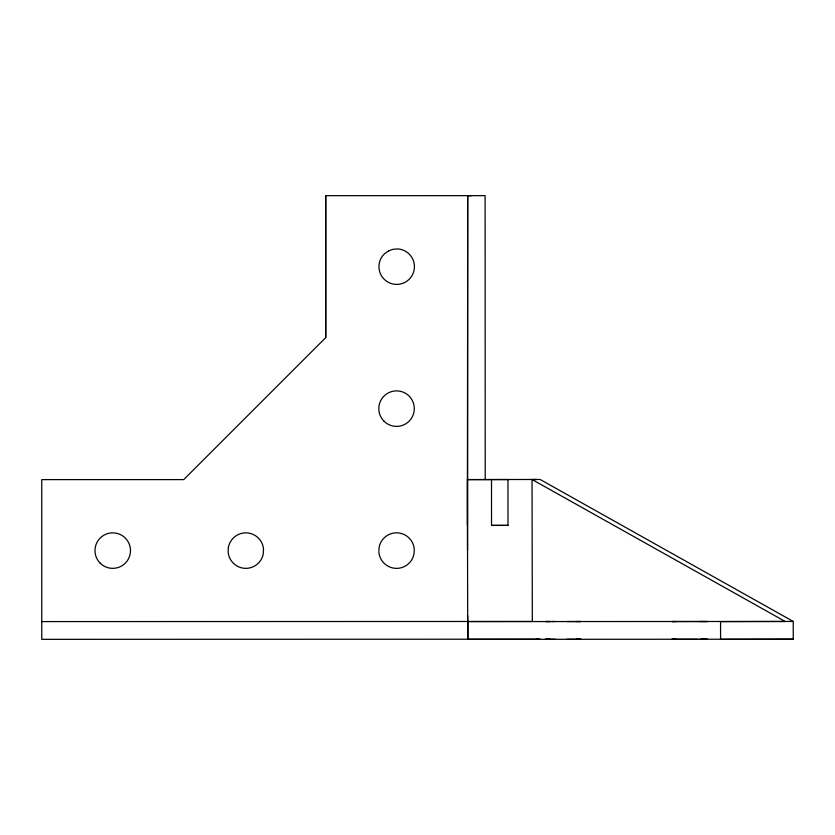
<?xml version="1.0" encoding="UTF-8"?>
<svg xmlns="http://www.w3.org/2000/svg" width="835" height="835" viewBox="0 0 835 835"><rect width="100%" height="100%" fill="white"/><g stroke="black" fill="none" stroke-linecap="round" stroke-linejoin="round"><path stroke-width="1.25" d="M538.773 639.192L41.76 639.339L41.75 479.614L183.742 479.614L325.713 337.643L325.713 195.672L485.114 195.651L485.218 479.603M467.715 639.339L467.683 615.739M378.913 550.599L379.194 546.956A17.744 17.744 0 0 1 414.285 549.639L413.93 554.252A17.744 17.744 0 0 1 378.839 551.57M467.579 195.807L471.431 195.661M467.433 525.445L467.683 195.672L467.548 550.265M540.172 639.192L536.414 639.203M41.76 621.584L532.323 621.459L532.041 479.488L536.174 479.478M491.502 479.572L491.523 525.424L507.993 525.392L507.972 479.54L467.402 479.593L540.12 479.467L793.24 621.449L793.25 639.203L720.574 639.349L720.563 621.605L793.24 621.449M701.337 639.286L707.37 639.276L699.542 639.266M491.512 525.392L507.993 525.392M699.542 621.522L707.36 621.522L671.945 621.543L676.287 621.543M555.118 621.522L545.495 621.532L550.056 621.543M566.955 621.543L580.941 621.522L576.369 621.511M793.25 639.203L467.965 639.339L467.965 621.584L785.171 621.47L532.041 479.488M555.118 639.266L545.495 639.276L550.067 639.286M566.965 639.286L580.951 639.266L576.38 639.255M697.486 639.286L671.956 639.286L676.298 639.297M467.683 195.672L468.226 195.724M467.391 479.54L467.683 621.584M325.713 195.672L325.713 337.643M228.373 547.416L228.143 552.039A17.744 17.744 0 0 0 263.286 553.793L263.516 549.169A17.744 17.744 0 0 0 228.373 547.416M388.692 250.824L384.862 253.433A17.744 17.744 0 0 0 386.981 281.51A17.744 17.744 0 0 0 413.555 272.2A17.744 17.744 0 0 0 397.679 248.934L393.066 249.289L388.692 250.824M384.006 421.184A17.744 17.744 0 0 0 413.701 413.221A17.744 17.744 0 0 0 391.959 391.49A17.744 17.744 0 0 0 384.006 421.184M100.19 563.155A17.744 17.744 0 0 0 129.884 555.202A17.744 17.744 0 0 0 108.153 533.461A17.744 17.744 0 0 0 100.19 563.155"/></g></svg>
